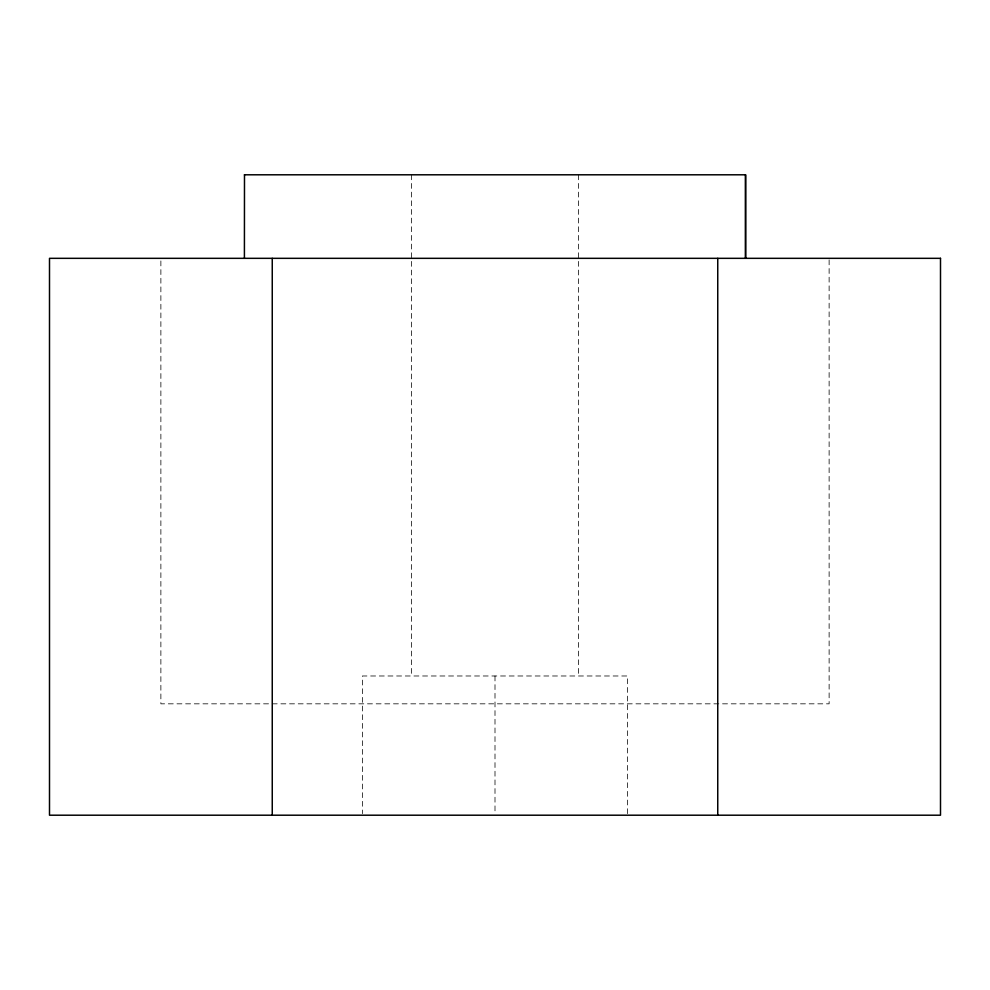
<?xml version="1.0" encoding="UTF-8"?>
<svg xmlns="http://www.w3.org/2000/svg" width="990" height="990" viewBox="0 0 990 990"><rect width="100%" height="100%" fill="white"/><g stroke="black" fill="none" stroke-linecap="round" stroke-linejoin="round"><path stroke-width="0.74" stroke-dasharray="4.95 3.71" d="M829.125 259.875L829.125 703.828L160.875 703.828L160.875 259.875M627.623 813.656L627.623 675.984L362.377 675.984L362.377 813.656M578.531 174.797L578.531 675.984M495 675.984L495 813.656M411.469 174.797L411.469 675.984"/><path stroke-width="1.49" d="M244.406 174.797L745.594 174.797L745.594 258.328M745.507 174.797L745.507 258.328M717.75 258.328L717.75 815.203M272.25 258.328L272.25 815.203M244.493 174.797L244.406 258.328M940.5 258.328L49.5 258.328L49.5 815.203L940.5 815.203L940.5 258.328"/></g></svg>
